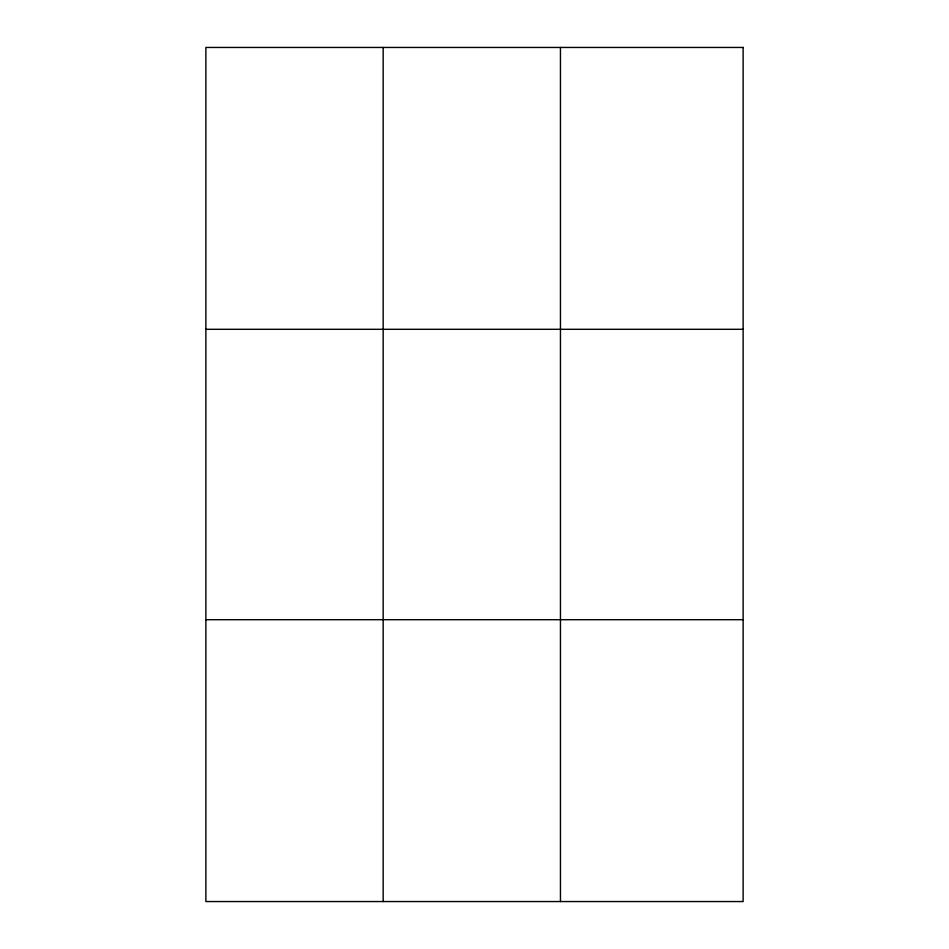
<?xml version="1.0" encoding="UTF-8"?>
<svg xmlns="http://www.w3.org/2000/svg" width="949" height="949" viewBox="0 0 949 949"><rect width="100%" height="100%" fill="white"/><g stroke="black" fill="none" stroke-linecap="round" stroke-linejoin="round"><path stroke-width="1.42" d="M383.171 47.45L383.171 901.55M560.456 47.45L560.456 901.55M205.874 329.303L743.126 329.303M205.874 619.697L743.126 619.697M743.126 47.45L743.126 901.55L205.874 901.55L205.874 47.45L743.126 47.45"/></g></svg>
